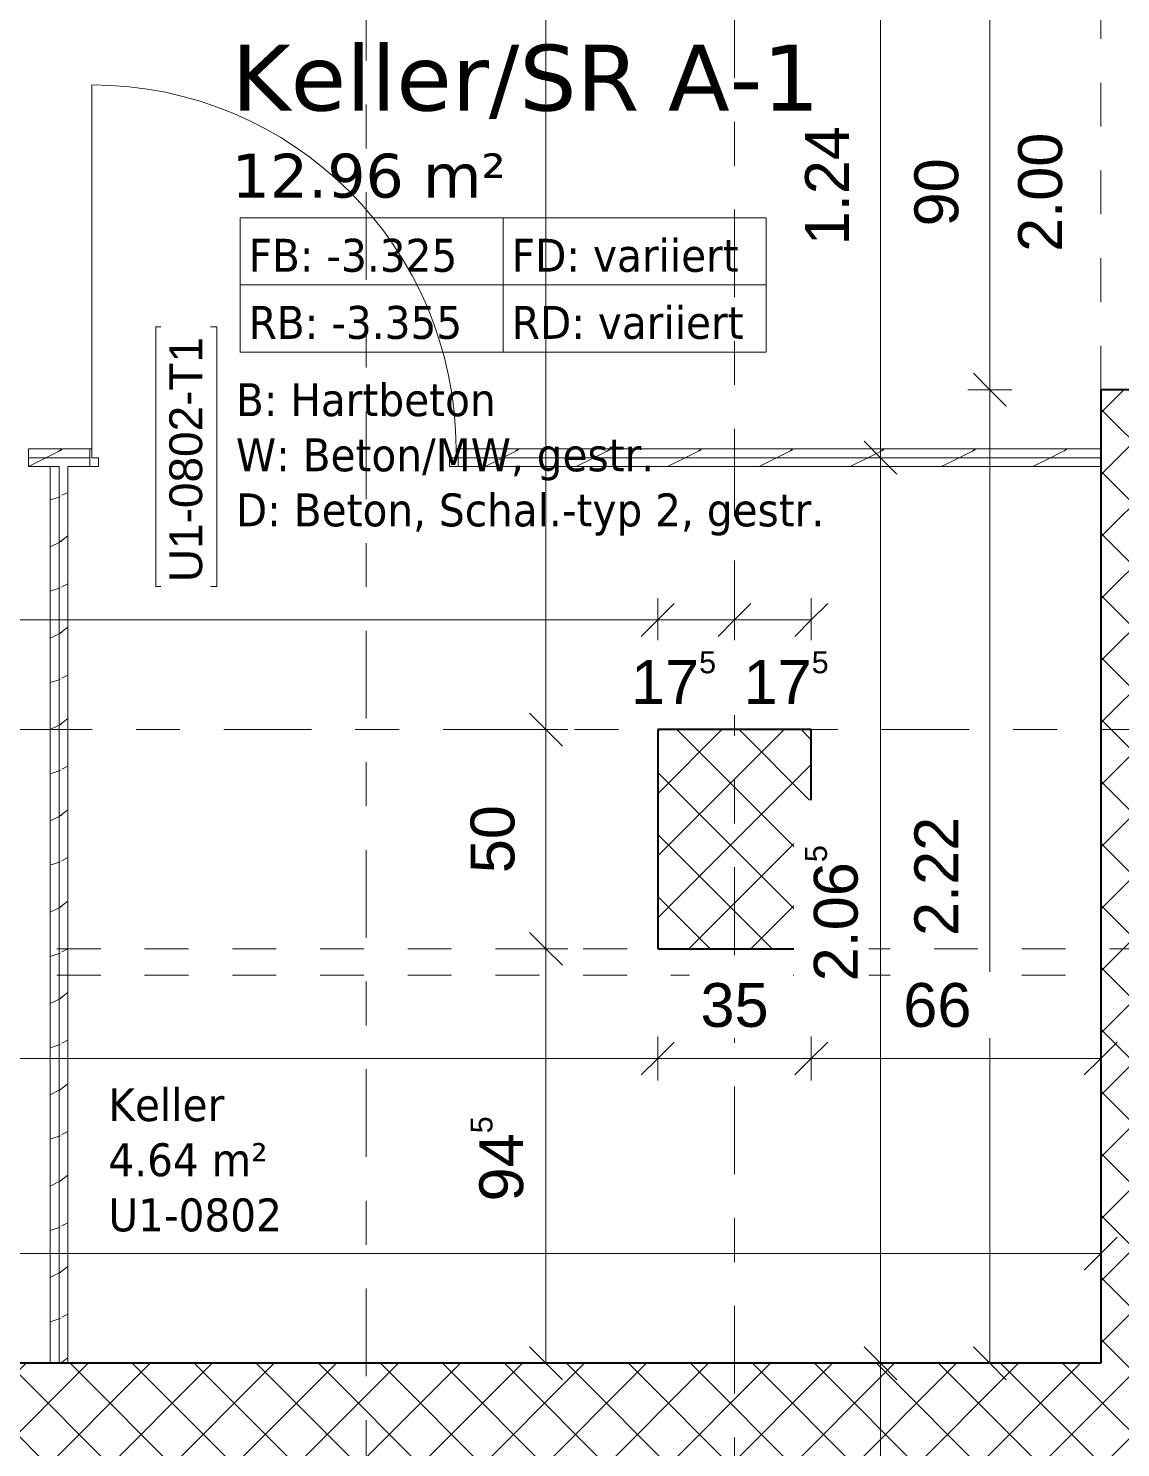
# Model space of a CAD drawing. Header units: metres. Extents: x -35.6 to 33, y -4 to 38.1.
# Drawn here: x -28.188 to -25.698, y 21.819 to 25.056 of the extents above; entities that cross this region are included whole.
import ezdxf

# ---------------------------------------------------------------- set-up
doc = ezdxf.new("R2010")
doc.units = ezdxf.units.M
for name, pattern in [('_Rasterlinie_', [0.375, 0.2, -0.05, 0.075, -0.05]), ('Strich Punkt fein', [0.2, 0.1, -0.05, 0, -0.05]), ('Strichpunkt - Fein', [0.2, 0.1, -0.05, 0, -0.05])]:
    doc.linetypes.add(name, pattern=pattern)
for name, color, linetype, lineweight in [('A-____-____-DIMS', 7, 'Continuous', 5), ('A-____-____-DIMS-50', 7, 'Continuous', 5), ('A-AREA-____-IDEN', 7, 'Continuous', 5), ('A-DOOR-____-IDEN', 7, 'Continuous', 5), ('A-DOOR-____-OTLN', 7, 'Continuous', 9), ('A-DOOR-FRAM-MCUT', 7, 'Continuous', 9), ('A-DOOR-OPNG-OTLN', 7, 'Continuous', 9), ('A-FLOR-____-OVHD', 7, 'Strichpunkt - Fein', 9), ('A-WALL-____-MCUT', 7, 'Continuous', 35), ('A-WALL-____-PATT', 7, 'Continuous', 35), ('A-WALL-FNSH-MCUT', 7, 'Continuous', 35), ('S-COLS-____-MCUT', 7, 'Continuous', 35), ('S-COLS-____-OTLN', 7, 'Continuous', 9), ('S-GRID-____-OTLN', 7, 'Continuous', 5)]:
    doc.layers.add(name, color=color, linetype=linetype, lineweight=lineweight)
doc.styles.add('Arial', font='arial.ttf', dxfattribs={"height": 0.1})
doc.styles.add('Arial_1', font='arial.ttf', dxfattribs={"height": 0.075})
doc.styles.add('Verdana_2', font='verdana.ttf', dxfattribs={"height": 0.1})
doc.styles.add('Verdana_3', font='verdana.ttf', dxfattribs={"width": 0.9, "height": 0.075})
doc.styles.add('Verdana_4', font='verdana.ttf', dxfattribs={"height": 0.15})
doc.dimstyles.new('Arial_2_00mm_fein', dxfattribs={"dimscale": 0.3048, "dimtxt": 0.102026, "dimasz": 0.246063, "dimexe": 0.164042, "dimexo": 0.0625, "dimgap": 0.123031, "dimtad": 1, "dimdec": 1, "dimlfac": 100, "dimrnd": 0.5, "dimdsep": 46, "dimtxsty": 'Arial', "dimblk1": 'OBLIQUE', "dimblk2": 'OBLIQUE', "dimsah": 1, "dimcen": 0.09, "dimazin": 0, "dimtfac": 1, "dimtdec": 4, "dimtix": 1, "dimtmove": 0, "dimatfit": 3, "dimfxl": 0.164042, "dimfxlon": 1, "dimtvp": 1, "dimtfill": 1, "dimtolj": 1, "dimtzin": 0, "dimarcsym": 2})
doc.dimstyles.new('Arial_2_00mm_fein_2', dxfattribs={"dimscale": 0.3048, "dimtxt": 0.102026, "dimasz": 0.246063, "dimexe": 0.164042, "dimexo": 0.0625, "dimgap": 0.123031, "dimtad": 1, "dimrnd": 0.005, "dimzin": 0, "dimdsep": 46, "dimtxsty": 'Arial', "dimblk1": 'OBLIQUE', "dimblk2": 'OBLIQUE', "dimsah": 1, "dimcen": 0.09, "dimazin": 0, "dimtfac": 1, "dimtdec": 4, "dimtix": 1, "dimtmove": 0, "dimatfit": 3, "dimfxl": 0.164042, "dimfxlon": 1, "dimtvp": 1, "dimtfill": 1, "dimtolj": 1, "dimtzin": 0, "dimarcsym": 2})
doc.dimstyles.new('SUB_Rohbau_fein', dxfattribs={"dimscale": 0.3048, "dimtxt": 0.102026, "dimasz": 0.246063, "dimexe": 0.164042, "dimexo": 0.0625, "dimgap": 0.123031, "dimtad": 1, "dimdec": 1, "dimlfac": 100, "dimrnd": 0.5, "dimdsep": 46, "dimtxsty": 'Arial', "dimblk1": 'OBLIQUE', "dimblk2": 'OBLIQUE', "dimsah": 1, "dimcen": 0.09, "dimazin": 0, "dimtfac": 1, "dimtdec": 4, "dimtix": 1, "dimtmove": 0, "dimatfit": 3, "dimfxl": 0.164042, "dimfxlon": 1, "dimtvp": 1, "dimtfill": 1, "dimtolj": 1, "dimtzin": 0, "dimarcsym": 2})
doc.dimstyles.new('SUB_Rohbau_fein_1', dxfattribs={"dimscale": 0.3048, "dimtxt": 0.102026, "dimasz": 0.246063, "dimexe": 0.164042, "dimexo": 0.0625, "dimgap": 0.123031, "dimtad": 1, "dimrnd": 0.005, "dimzin": 0, "dimdsep": 46, "dimtxsty": 'Arial', "dimblk1": 'OBLIQUE', "dimblk2": 'OBLIQUE', "dimsah": 1, "dimcen": 0.09, "dimazin": 0, "dimtfac": 1, "dimtdec": 4, "dimtix": 1, "dimtmove": 0, "dimatfit": 3, "dimfxl": 0.164042, "dimfxlon": 1, "dimtvp": 1, "dimtfill": 1, "dimtolj": 1, "dimtzin": 0, "dimarcsym": 2})
doc.dimstyles.new('SUB_Rohbau_fein_2', dxfattribs={"dimscale": 0.3048, "dimtxt": 0.102026, "dimasz": 0.246063, "dimexe": 0.164042, "dimexo": 0.0625, "dimgap": 0.123031, "dimtad": 1, "dimrnd": 0.005, "dimzin": 0, "dimdsep": 46, "dimtxsty": 'Arial', "dimblk1": 'OBLIQUE', "dimblk2": 'OBLIQUE', "dimsah": 1, "dimcen": 0.09, "dimazin": 0, "dimtfac": 1, "dimtdec": 4, "dimtix": 1, "dimtmove": 2, "dimatfit": 3, "dimfxl": 0.164042, "dimfxlon": 1, "dimtvp": 1, "dimtfill": 1, "dimtolj": 1, "dimtzin": 0, "dimarcsym": 2})
doc.dimstyles.new('SUB_Rohbau_fein_3', dxfattribs={"dimscale": 0.3048, "dimtxt": 0.102026, "dimasz": 0.246063, "dimexe": 0.164042, "dimexo": 0.0625, "dimgap": 0.123031, "dimtad": 1, "dimdec": 1, "dimlfac": 100, "dimrnd": 0.5, "dimdsep": 46, "dimtxsty": 'Arial', "dimblk1": 'OBLIQUE', "dimblk2": 'OBLIQUE', "dimsah": 1, "dimcen": 0.09, "dimazin": 0, "dimtfac": 1, "dimtdec": 4, "dimtix": 1, "dimtmove": 2, "dimatfit": 3, "dimfxl": 0.164042, "dimfxlon": 1, "dimtvp": 1, "dimtfill": 1, "dimtolj": 1, "dimtzin": 0, "dimarcsym": 2})
doc.dimstyles.new('SUB_Rohbau_fein_7', dxfattribs={"dimscale": 0.3048, "dimtxt": 0.102026, "dimasz": 0.246063, "dimexe": 0.164042, "dimexo": 0.0625, "dimgap": 0.123031, "dimtad": 1, "dimrnd": 0.005, "dimzin": 0, "dimdsep": 46, "dimtxsty": 'Arial', "dimblk1": 'OBLIQUE', "dimblk2": 'OBLIQUE', "dimsah": 1, "dimcen": 0.09, "dimazin": 0, "dimtfac": 1, "dimtdec": 4, "dimtix": 1, "dimtmove": 0, "dimatfit": 3, "dimfxl": 0.164042, "dimfxlon": 1, "dimtvp": 1, "dimtfill": 1, "dimtolj": 1, "dimtzin": 0, "dimarcsym": 2})
pattern_1 = [(45, (0, 0), (-0.07071068, 0.07071068), []), (135, (0, 0), (-0.07071068, -0.07071068), [])]
pattern_2 = [(216.87, (0.0833, 0.20825), (0.624749256, 0.416501116), [0.10412, -0.93712]), (206.565, (0.20825, 0.14578), (-0.20825414, -0.2082493), [0.23283, -0.23283]), (198.435, (0.20825, 0.04165), (-0.41650024, -0.20824584), [0.13171, -0.52684])]

# ---------------------------------------------------------------- blocks, each defined once
blk = doc.blocks.new('TU DF 1 - Rahmenstock - stumpf einschlagend - 800x1900 Kellerabteil-41621821--01_UG_OK_FFB_AF_ro')
at = {"layer": 'A-DOOR-FRAM-MCUT', "color": 253, "true_color": 0x999999}
for p, q in [((-0.42, 0.02), (-0.4, 0.02)), ((-0.42, -0.02), (-0.42, 0.02)), ((-0.4, 0.02), (-0.4, 0)), ((0.4, 0.02), (0.42, 0.02)), ((0.4, 0), (0.4, 0.02)), ((0.42, 0.02), (0.42, -0.02)), ((-0.415, -0.02), (-0.42, -0.02)), ((-0.415, 0), (-0.415, -0.02)), ((-0.4, 0), (-0.415, 0)), ((0.415, 0), (0.4, 0)), ((0.415, -0.02), (0.415, 0)), ((0.42, -0.02), (0.415, -0.02))]:
    blk.add_line(p, q, dxfattribs=at)
at = {"layer": 'A-DOOR-OPNG-OTLN', "color": 253, "true_color": 0x999999}
blk.add_line((0.415, -0.02), (0.415, -0.85), dxfattribs=at)
blk.add_arc((0.415, -0.02), 0.83, 180, 270, dxfattribs=at)
blk = doc.blocks.new('StA_TU_HBR_1HDF - n_B_90x200-42359772--01_UG_OK_FFB_AF_ro')
at = {"layer": 'A-DOOR-____-OTLN'}
for p, q in [((0.463, 0.197), (-0.463, 0.197)), ((-0.463, 0.197), (-0.463, 0.147)), ((0.463, 0.147), (0.463, 0.197)), ((-0.463, 0.147), (0.463, 0.147))]:
    blk.add_line(p, q, dxfattribs=at)
at = {"layer": 'A-DOOR-____-OTLN', "linetype": 'Strich Punkt fein'}
for p, q in [((-0.45, 0.125), (0.45, 0.125)), ((0.45, -0.125), (-0.45, -0.125))]:
    blk.add_line(p, q, dxfattribs=at)
at = {"layer": 'A-DOOR-FRAM-MCUT'}
for p, q in [((-0.47, 0.197), (-0.545, 0.197)), ((-0.545, 0.197), (-0.545, 0.125)), ((-0.47, 0.14), (-0.47, 0.197)), ((0.545, 0.197), (0.47, 0.197)), ((0.47, 0.197), (0.47, 0.14)), ((0.545, 0.125), (0.545, 0.197)), ((-0.45, 0.14), (-0.47, 0.14)), ((-0.45, 0.125), (-0.45, 0.14)), ((0.47, 0.14), (0.45, 0.14)), ((0.45, 0.14), (0.45, 0.125)), ((-0.545, 0.125), (-0.45, 0.125)), ((0.45, 0.125), (0.545, 0.125))]:
    blk.add_line(p, q, dxfattribs=at)
at = {"layer": 'A-DOOR-OPNG-OTLN'}
blk.add_line((-0.463, 1.123), (-0.463, 0.197), dxfattribs=at)
blk.add_arc((-0.463, 0.197), 0.926, 360, 90, dxfattribs=at)
blk = doc.blocks.new('Beschriftung_Räume-SUB - OK_varriert-31033571--01_UG_OK_FFB_AF_ro')
at = {"layer": 'A-AREA-____-IDEN'}
for p, q in [((0, -0.01263), (0.024, -0.01263)), ((0, -0.018752), (0, -0.01263)), ((0.012, -0.01263), (0.012, -0.018752)), ((0.024, -0.01263), (0.024, -0.018752)), ((0, -0.015691), (0.024, -0.015691)), ((0.024, -0.018752), (0, -0.018752))]:
    blk.add_line(p, q, dxfattribs=at)
blk = doc.blocks.new('DIMBLOCK47--01_UG_OK_FFB_AF_ro')
at = {"layer": 'A-____-____-DIMS-50'}
for p, q in [((-27.0079, 22.9566), (-27.0454, 22.9941)), ((-27.0079, 22.9566), (-27.0579, 22.9566)), ((-27.0079, 22.0116), (-27.0079, 22.9566)), ((-27.0079, 22.9566), (-26.9704, 22.9191)), ((-27.0079, 22.9566), (-26.9579, 22.9566)), ((-27.0079, 22.0116), (-27.0454, 22.0491)), ((-27.0079, 22.0116), (-27.0579, 22.0116)), ((-27.0079, 22.0116), (-26.9704, 21.9741)), ((-27.0079, 22.0116), (-26.9579, 22.0116))]:
    blk.add_line(p, q, dxfattribs=at)
at = {"layer": 'A-____-____-DIMS-50', "color": 0, "insert": (-27.1799, 22.3805), "char_height": 0.1, "width": 0.248525, "attachment_point": 1, "rotation": 90, "line_spacing_factor": 0.941778, "style": 'Arial', "bg_fill": 3, "box_fill_scale": 1.25, "bg_fill_color": 256, "bg_fill_true_color": 13158600, "bg_fill_transparency": 0}
blk.add_mtext('94\\A2\\H0.5x;\\S5^  ;\\H2x;', dxfattribs=at)
blk = doc.blocks.new('_Oblique')
at = {"color": 0, "linetype": 'ByBlock', "lineweight": -2}
blk.add_line((-0.5, -0.5), (0.5, 0.5), dxfattribs=at)
blk = doc.blocks.new('DIMBLOCK48--01_UG_OK_FFB_AF_ro')
at = {"layer": 'A-____-____-DIMS-50'}
for p, q in [((-27.0079, 23.4566), (-27.0454, 23.4941)), ((-27.0079, 23.4566), (-27.0579, 23.4566)), ((-27.0079, 22.9566), (-27.0079, 23.4566)), ((-27.0079, 23.4566), (-26.9704, 23.4191)), ((-27.0079, 23.4566), (-26.9579, 23.4566)), ((-27.0079, 22.9566), (-27.0454, 22.9941)), ((-27.0079, 22.9566), (-27.0579, 22.9566)), ((-27.0079, 22.9566), (-26.9704, 22.9191)), ((-27.0079, 22.9566), (-26.9579, 22.9566))]:
    blk.add_line(p, q, dxfattribs=at)
at = {"layer": 'A-____-____-DIMS-50', "color": 0, "insert": (-27.1799, 23.129), "char_height": 0.1, "width": 0.186088, "attachment_point": 1, "rotation": 90, "line_spacing_factor": 0.941778, "style": 'Arial', "bg_fill": 3, "box_fill_scale": 1.25, "bg_fill_color": 256, "bg_fill_true_color": 13158600, "bg_fill_transparency": 0}
blk.add_mtext('50', dxfattribs=at)
blk = doc.blocks.new('DIMBLOCK49--01_UG_OK_FFB_AF_ro')
at = {"layer": 'A-____-____-DIMS-50'}
for p, q in [((-27.0079, 28.9016), (-27.0454, 28.9391)), ((-27.0079, 28.9016), (-27.0579, 28.9016)), ((-27.0079, 23.4566), (-27.0079, 28.9016)), ((-27.0079, 28.9016), (-26.9704, 28.8641)), ((-27.0079, 28.9016), (-26.9579, 28.9016)), ((-27.0079, 23.4566), (-27.0454, 23.4941)), ((-27.0079, 23.4566), (-27.0579, 23.4566)), ((-27.0079, 23.4566), (-26.9704, 23.4191)), ((-27.0079, 23.4566), (-26.9579, 23.4566))]:
    blk.add_line(p, q, dxfattribs=at)
at = {"layer": 'A-____-____-DIMS-50', "color": 0, "insert": (-27.1799, 26.0174), "char_height": 0.1, "width": 0.388091, "attachment_point": 1, "rotation": 90, "line_spacing_factor": 0.941778, "style": 'Arial', "bg_fill": 3, "box_fill_scale": 1.25, "bg_fill_color": 256, "bg_fill_true_color": 13158600, "bg_fill_transparency": 0}
blk.add_mtext('5.44\\A2\\H0.5x;\\S5^  ;\\H2x;', dxfattribs=at)
blk = doc.blocks.new('DIMBLOCK54--01_UG_OK_FFB_AF_ro')
at = {"layer": 'A-____-____-DIMS-50'}
for p, q in [((-25.9959, 25.1316), (-26.0334, 25.1691)), ((-25.9959, 25.1316), (-26.0459, 25.1316)), ((-25.9959, 25.1316), (-25.9959, 24.2316)), ((-25.9959, 25.1316), (-25.9584, 25.0941)), ((-25.9959, 25.1316), (-25.9459, 25.1316)), ((-25.9959, 24.2316), (-26.0334, 24.2691)), ((-25.9959, 24.2316), (-26.0459, 24.2316)), ((-25.9959, 24.2316), (-25.9584, 24.1941)), ((-25.9959, 24.2316), (-25.9459, 24.2316))]:
    blk.add_line(p, q, dxfattribs=at)
at = {"layer": 'A-____-____-DIMS-50', "color": 0, "char_height": 0.1, "attachment_point": 1, "rotation": 90, "line_spacing_factor": 0.941778, "style": 'Arial', "bg_fill": 3, "box_fill_scale": 1.25, "bg_fill_color": 256, "bg_fill_true_color": 13158600, "bg_fill_transparency": 0}
for s, insert, width in [('2.00', (-25.9313, 24.5459), 0.325653), ('90', (-26.1679, 24.604), 0.186088)]:
    blk.add_mtext(s, dxfattribs=dict(at, insert=insert, width=width))
blk = doc.blocks.new('DIMBLOCK55--01_UG_OK_FFB_AF_ro')
at = {"layer": 'A-____-____-DIMS-50'}
for p, q in [((-25.9959, 24.2316), (-26.0334, 24.2691)), ((-25.9959, 24.2316), (-26.0459, 24.2316)), ((-25.9959, 24.2316), (-25.9959, 22.0116)), ((-25.9959, 24.2316), (-25.9584, 24.1941)), ((-25.9959, 24.2316), (-25.9459, 24.2316)), ((-25.9959, 22.0116), (-26.0334, 22.0491)), ((-25.9959, 22.0116), (-26.0459, 22.0116)), ((-25.9959, 22.0116), (-25.9584, 21.9741)), ((-25.9959, 22.0116), (-25.9459, 22.0116))]:
    blk.add_line(p, q, dxfattribs=at)
at = {"layer": 'A-____-____-DIMS-50', "color": 0, "insert": (-26.1679, 22.9859), "char_height": 0.1, "width": 0.325653, "attachment_point": 1, "rotation": 90, "line_spacing_factor": 0.941778, "style": 'Arial', "bg_fill": 3, "box_fill_scale": 1.25, "bg_fill_color": 256, "bg_fill_true_color": 13158600, "bg_fill_transparency": 0}
blk.add_mtext('2.22', dxfattribs=at)
blk = doc.blocks.new('DIMBLOCK58--01_UG_OK_FFB_AF_ro')
at = {"layer": 'A-____-____-DIMS-50'}
for p, q in [((-30.923, 22.7066), (-30.923, 22.7566)), ((-26.753, 22.7066), (-26.753, 22.7566)), ((-30.923, 22.7066), (-30.8855, 22.7441)), ((-26.753, 22.7066), (-26.7155, 22.7441)), ((-30.923, 22.7066), (-30.9605, 22.6691)), ((-30.923, 22.7066), (-26.753, 22.7066)), ((-30.923, 22.7066), (-30.923, 22.6566)), ((-26.753, 22.7066), (-26.7905, 22.6691)), ((-26.753, 22.7066), (-26.753, 22.6566))]:
    blk.add_line(p, q, dxfattribs=at)
at = {"layer": 'A-____-____-DIMS-50', "color": 0, "insert": (-29.1704, 22.8786), "char_height": 0.1, "width": 0.325653, "attachment_point": 1, "line_spacing_factor": 0.941778, "style": 'Arial', "bg_fill": 3, "box_fill_scale": 1.25, "bg_fill_color": 256, "bg_fill_true_color": 13158600, "bg_fill_transparency": 0}
blk.add_mtext('4.17', dxfattribs=at)
blk = doc.blocks.new('DIMBLOCK59--01_UG_OK_FFB_AF_ro')
at = {"layer": 'A-____-____-DIMS-50'}
for p, q in [((-26.753, 22.7066), (-26.753, 22.7566)), ((-26.403, 22.7066), (-26.403, 22.7566)), ((-26.753, 22.7066), (-26.7155, 22.7441)), ((-26.403, 22.7066), (-26.3655, 22.7441)), ((-26.753, 22.7066), (-26.7905, 22.6691)), ((-26.753, 22.7066), (-26.403, 22.7066)), ((-26.753, 22.7066), (-26.753, 22.6566)), ((-26.403, 22.7066), (-26.4405, 22.6691)), ((-26.403, 22.7066), (-26.403, 22.6566))]:
    blk.add_line(p, q, dxfattribs=at)
at = {"layer": 'A-____-____-DIMS-50', "color": 0, "insert": (-26.6556, 22.8786), "char_height": 0.1, "width": 0.186088, "attachment_point": 1, "line_spacing_factor": 0.941778, "style": 'Arial', "bg_fill": 3, "box_fill_scale": 1.25, "bg_fill_color": 256, "bg_fill_true_color": 13158600, "bg_fill_transparency": 0}
blk.add_mtext('35', dxfattribs=at)
blk = doc.blocks.new('DIMBLOCK60--01_UG_OK_FFB_AF_ro')
at = {"layer": 'A-____-____-DIMS-50'}
for p, q in [((-26.403, 22.7066), (-26.403, 22.7566)), ((-25.743, 22.7066), (-25.743, 22.7566)), ((-26.403, 22.7066), (-26.3655, 22.7441)), ((-25.743, 22.7066), (-25.7055, 22.7441)), ((-26.403, 22.7066), (-26.4405, 22.6691)), ((-26.403, 22.7066), (-25.743, 22.7066)), ((-26.403, 22.7066), (-26.403, 22.6566)), ((-25.743, 22.7066), (-25.7805, 22.6691)), ((-25.743, 22.7066), (-25.743, 22.6566))]:
    blk.add_line(p, q, dxfattribs=at)
at = {"layer": 'A-____-____-DIMS-50', "color": 0, "insert": (-26.1932, 22.8786), "char_height": 0.1, "width": 0.186088, "attachment_point": 1, "line_spacing_factor": 0.941778, "style": 'Arial', "bg_fill": 3, "box_fill_scale": 1.25, "bg_fill_color": 256, "bg_fill_true_color": 13158600, "bg_fill_transparency": 0}
blk.add_mtext('66', dxfattribs=at)
blk = doc.blocks.new('DIMBLOCK61--01_UG_OK_FFB_AF_ro')
at = {"layer": 'A-____-____-DIMS-50'}
for p, q in [((-32.408, 22.2616), (-32.408, 22.3116)), ((-32.408, 22.2616), (-32.3705, 22.2991)), ((-25.743, 22.2616), (-25.743, 22.3116)), ((-25.743, 22.2616), (-25.7055, 22.2991)), ((-32.408, 22.2616), (-32.4455, 22.2241)), ((-32.408, 22.2616), (-25.743, 22.2616)), ((-32.408, 22.2616), (-32.408, 22.2116)), ((-25.743, 22.2616), (-25.7805, 22.2241)), ((-25.743, 22.2616), (-25.743, 22.2116))]:
    blk.add_line(p, q, dxfattribs=at)
at = {"layer": 'A-____-____-DIMS-50', "color": 0, "insert": (-29.2372, 22.4336), "char_height": 0.1, "width": 0.388091, "attachment_point": 1, "line_spacing_factor": 0.941778, "style": 'Arial', "bg_fill": 3, "box_fill_scale": 1.25, "bg_fill_color": 256, "bg_fill_true_color": 13158600, "bg_fill_transparency": 0}
blk.add_mtext('6.66\\A2\\H0.5x;\\S5^  ;\\H2x;', dxfattribs=at)
blk = doc.blocks.new('DIMBLOCK1111--01_UG_OK_FFB_AF_ro')
at = {"layer": 'A-____-____-DIMS-50'}
for p, q in [((-26.2451, 25.3166), (-26.2826, 25.3541)), ((-26.2451, 25.3166), (-26.2951, 25.3166)), ((-26.2451, 25.3166), (-26.2451, 24.0766)), ((-26.2451, 25.3166), (-26.2076, 25.2791)), ((-26.2451, 25.3166), (-26.1951, 25.3166)), ((-26.2451, 24.0766), (-26.2826, 24.1141)), ((-26.2451, 24.0766), (-26.2951, 24.0766)), ((-26.2451, 24.0766), (-26.2076, 24.0391)), ((-26.2451, 24.0766), (-26.1951, 24.0766))]:
    blk.add_line(p, q, dxfattribs=at)
at = {"layer": 'A-____-____-DIMS-50', "color": 0, "insert": (-26.4172, 24.5609), "char_height": 0.1, "width": 0.325653, "attachment_point": 1, "rotation": 90, "line_spacing_factor": 0.941778, "style": 'Arial', "bg_fill": 3, "box_fill_scale": 1.25, "bg_fill_color": 256, "bg_fill_true_color": 13158600, "bg_fill_transparency": 0}
blk.add_mtext('1.24', dxfattribs=at)
blk = doc.blocks.new('DIMBLOCK1112--01_UG_OK_FFB_AF_ro')
at = {"layer": 'A-____-____-DIMS-50'}
for p, q in [((-26.2451, 24.0766), (-26.2826, 24.1141)), ((-26.2451, 24.0766), (-26.2951, 24.0766)), ((-26.2451, 24.0766), (-26.2451, 22.0116)), ((-26.2451, 24.0766), (-26.2076, 24.0391)), ((-26.2451, 24.0766), (-26.1951, 24.0766)), ((-26.2451, 22.0116), (-26.2826, 22.0491)), ((-26.2451, 22.0116), (-26.2951, 22.0116)), ((-26.2451, 22.0116), (-26.2076, 21.9741)), ((-26.2451, 22.0116), (-26.1951, 22.0116))]:
    blk.add_line(p, q, dxfattribs=at)
at = {"layer": 'A-____-____-DIMS-50', "color": 0, "insert": (-26.4172, 22.8824), "char_height": 0.1, "width": 0.388091, "attachment_point": 1, "rotation": 90, "line_spacing_factor": 0.941778, "style": 'Arial', "bg_fill": 3, "box_fill_scale": 1.25, "bg_fill_color": 256, "bg_fill_true_color": 13158600, "bg_fill_transparency": 0}
blk.add_mtext('2.06\\A2\\H0.5x;\\S5^  ;\\H2x;', dxfattribs=at)
blk = doc.blocks.new('DIMBLOCK1113--01_UG_OK_FFB_AF_ro')
at = {"layer": 'A-____-____-DIMS-50'}
for p, q in [((-26.2451, 22.0116), (-26.2826, 22.0491)), ((-26.2451, 22.0116), (-26.2951, 22.0116)), ((-26.2451, 22.0116), (-26.2451, 19.6916)), ((-26.2451, 22.0116), (-26.2076, 21.9741)), ((-26.2451, 22.0116), (-26.1951, 22.0116)), ((-26.2451, 19.6916), (-26.2826, 19.7291)), ((-26.2451, 19.6916), (-26.2951, 19.6916)), ((-26.2451, 19.6916), (-26.2076, 19.6541)), ((-26.2451, 19.6916), (-26.1951, 19.6916))]:
    blk.add_line(p, q, dxfattribs=at)
at = {"layer": 'A-____-____-DIMS-50', "color": 0, "insert": (-26.4172, 20.7718), "char_height": 0.1, "width": 0.325653, "attachment_point": 1, "rotation": 90, "line_spacing_factor": 0.941778, "style": 'Arial', "bg_fill": 3, "box_fill_scale": 1.25, "bg_fill_color": 256, "bg_fill_true_color": 13158600, "bg_fill_transparency": 0}
blk.add_mtext('2.32', dxfattribs=at)
blk = doc.blocks.new('DIMBLOCK1253--01_UG_OK_FFB_AF_ro')
at = {"layer": 'A-____-____-DIMS-50'}
for p, q in [((-30.923, 23.7066), (-30.923, 23.7566)), ((-26.753, 23.7066), (-26.753, 23.7566)), ((-30.923, 23.7066), (-30.8855, 23.7441)), ((-26.753, 23.7066), (-26.7155, 23.7441)), ((-30.923, 23.7066), (-30.9605, 23.6691)), ((-30.923, 23.7066), (-26.753, 23.7066)), ((-30.923, 23.7066), (-30.923, 23.6566)), ((-26.753, 23.7066), (-26.7905, 23.6691)), ((-26.753, 23.7066), (-26.753, 23.6566))]:
    blk.add_line(p, q, dxfattribs=at)
at = {"layer": 'A-____-____-DIMS-50', "color": 0, "insert": (-28.9737, 23.8786), "char_height": 0.1, "width": 0.325653, "attachment_point": 1, "line_spacing_factor": 0.941778, "style": 'Arial', "bg_fill": 3, "box_fill_scale": 1.25, "bg_fill_color": 256, "bg_fill_true_color": 13158600, "bg_fill_transparency": 0}
blk.add_mtext('4.17', dxfattribs=at)
blk = doc.blocks.new('DIMBLOCK1254--01_UG_OK_FFB_AF_ro')
at = {"layer": 'A-____-____-DIMS-50'}
for p, q in [((-26.753, 23.7066), (-26.753, 23.7566)), ((-26.578, 23.7066), (-26.578, 23.7566)), ((-26.753, 23.7066), (-26.7155, 23.7441)), ((-26.578, 23.7066), (-26.5405, 23.7441)), ((-26.753, 23.7066), (-26.7905, 23.6691)), ((-26.753, 23.7066), (-26.578, 23.7066)), ((-26.753, 23.7066), (-26.753, 23.6566)), ((-26.578, 23.7066), (-26.6155, 23.6691)), ((-26.578, 23.7066), (-26.578, 23.6566))]:
    blk.add_line(p, q, dxfattribs=at)
at = {"layer": 'A-____-____-DIMS-50', "color": 0, "insert": (-26.8141, 23.6351), "char_height": 0.1, "width": 0.248525, "attachment_point": 1, "line_spacing_factor": 0.941778, "style": 'Arial', "bg_fill": 3, "box_fill_scale": 1.25, "bg_fill_color": 256, "bg_fill_true_color": 13158600, "bg_fill_transparency": 0}
blk.add_mtext('17\\A2\\H0.5x;\\S5^  ;\\H2x;', dxfattribs=at)
blk = doc.blocks.new('DIMBLOCK1255--01_UG_OK_FFB_AF_ro')
at = {"layer": 'A-____-____-DIMS-50'}
for p, q in [((-26.578, 23.7066), (-26.578, 23.7566)), ((-26.403, 23.7066), (-26.403, 23.7566)), ((-26.578, 23.7066), (-26.5405, 23.7441)), ((-26.403, 23.7066), (-26.3655, 23.7441)), ((-26.578, 23.7066), (-26.6155, 23.6691)), ((-26.578, 23.7066), (-26.403, 23.7066)), ((-26.578, 23.7066), (-26.578, 23.6566)), ((-26.403, 23.7066), (-26.4405, 23.6691)), ((-26.403, 23.7066), (-26.403, 23.6566))]:
    blk.add_line(p, q, dxfattribs=at)
at = {"layer": 'A-____-____-DIMS-50', "color": 0, "insert": (-26.5575, 23.6351), "char_height": 0.1, "width": 0.248525, "attachment_point": 1, "line_spacing_factor": 0.941778, "style": 'Arial', "bg_fill": 3, "box_fill_scale": 1.25, "bg_fill_color": 256, "bg_fill_true_color": 13158600, "bg_fill_transparency": 0}
blk.add_mtext('17\\A2\\H0.5x;\\S5^  ;\\H2x;', dxfattribs=at)

msp = doc.modelspace()

# ---------------------------------------------------------------- hatches: boundary and pattern name
at = {"layer": 'A-WALL-____-PATT', "lineweight": 9}
h = msp.add_hatch(dxfattribs=at)
h.set_pattern_fill('FP_1', color=256, style=0, pattern_type=2)
h.set_pattern_definition(pattern_1)
h.paths.add_polyline_path([(-25.493, 21.7116), (-25.493, 24.2316), (-25.743, 24.2316), (-25.743, 21.7116)])
h.paths.add_polyline_path([(-25.743, 25.1316), (-25.493, 25.1316), (-25.493, 29.8016), (-25.743, 29.8016), (-25.743, 25.2573)])
at = {"layer": 'A-WALL-____-PATT', "lineweight": 9, "true_color": 0xc3b7ad}
h = msp.add_hatch(dxfattribs=at)
h.set_pattern_fill('FP_4', color=9, style=0, pattern_type=2)
h.set_pattern_definition(pattern_2)
h.paths.add_polyline_path([(-25.875, 24.0766), (-25.743, 24.0766), (-25.743, 24.0966), (-27.208, 24.0966), (-27.208, 24.0766), (-25.945, 24.0766)])
h.paths.add_polyline_path([(-28.118, 24.0766), (-28.048, 24.0766), (-28.048, 24.0966), (-28.188, 24.0966), (-28.188, 24.0766), (-28.138, 24.0766)])
h.paths.add_polyline_path([(-29.028, 24.0766), (-29.028, 24.0966), (-29.078, 24.0966), (-29.078, 24.0766)])
h = msp.add_hatch(dxfattribs=at)
h.set_pattern_fill('FP_4', color=9, style=0, pattern_type=2)
h.set_pattern_definition(pattern_2)
h.paths.add_polyline_path([(-28.048, 24.0566), (-28.048, 24.0766), (-28.188, 24.0766), (-28.188, 24.0566), (-28.098, 24.0566)])
h.paths.add_polyline_path([(-26.753, 24.0566), (-25.743, 24.0566), (-25.743, 24.0766), (-27.208, 24.0766), (-27.208, 24.0566)])
h.paths.add_polyline_path([(-29.028, 24.0566), (-29.028, 24.0766), (-29.078, 24.0766), (-29.078, 24.0566), (-29.0675, 24.0566)])
h = msp.add_hatch(dxfattribs=at)
h.set_pattern_fill('FP_4', color=9, style=0, pattern_type=2)
h.set_pattern_definition(pattern_2)
h.paths.add_polyline_path([(-28.138, 22.0116), (-28.118, 22.0116), (-28.118, 24.0566), (-28.138, 24.0566), (-28.138, 22.0224)])
h = msp.add_hatch(dxfattribs=at)
h.set_pattern_fill('FP_4', color=9, style=0, pattern_type=2)
h.set_pattern_definition(pattern_2)
h.paths.add_polyline_path([(-28.098, 22.0116), (-28.098, 24.0566), (-28.118, 24.0566), (-28.118, 22.0116)])
at = {"layer": 'A-WALL-____-PATT', "lineweight": 9}
h = msp.add_hatch(dxfattribs=at)
h.set_pattern_fill('FP_1', color=256, style=0, pattern_type=2)
h.set_pattern_definition(pattern_1)
h.paths.add_polyline_path([(-25.743, 21.7116), (-25.743, 22.0116), (-32.408, 22.0116), (-32.408, 21.7116), (-25.793, 21.7116)])
at = {"layer": 'S-COLS-____-OTLN'}
h = msp.add_hatch(dxfattribs=at)
h.set_pattern_fill('FP_1', color=256, style=0, pattern_type=2)
h.set_pattern_definition(pattern_1)
h.paths.add_polyline_path([(-26.753, 22.9566), (-26.403, 22.9566), (-26.403, 23.4566), (-26.753, 23.4566), (-26.753, 23.1566)])

# ---------------------------------------------------------------- linework, layer by layer
at = {"layer": 'A-FLOR-____-OVHD'}
for p, q in [((-30.923, 22.9566), (-3.803, 22.9566)), ((-30.923, 22.8966), (-25.743, 22.8966))]:
    msp.add_line(p, q, dxfattribs=at)
at = {"layer": 'A-WALL-____-MCUT'}
for p, q in [((-25.493, 24.2316), (-25.743, 24.2316)), ((-25.743, 24.2316), (-25.743, 22.0116)), ((-25.743, 22.0116), (-32.408, 22.0116))]:
    msp.add_line(p, q, dxfattribs=at)
at = {"layer": 'A-WALL-____-MCUT', "color": 253, "lineweight": 9, "true_color": 0x999999}
for p, q in [((-28.048, 24.0766), (-28.188, 24.0766)), ((-28.118, 24.0566), (-28.138, 24.0566)), ((-28.118, 22.0116), (-28.118, 24.0566)), ((-25.743, 24.0766), (-27.208, 24.0766))]:
    msp.add_line(p, q, dxfattribs=at)
at = {"layer": 'A-WALL-FNSH-MCUT', "color": 253, "lineweight": 9, "true_color": 0x999999}
for p, q in [((-28.048, 24.0966), (-28.188, 24.0966)), ((-28.188, 24.0966), (-28.188, 24.0566)), ((-28.048, 24.0566), (-28.048, 24.0966)), ((-25.743, 24.0966), (-27.208, 24.0966)), ((-27.208, 24.0966), (-27.208, 24.0566)), ((-28.188, 24.0566), (-28.138, 24.0566)), ((-28.138, 24.0566), (-28.138, 22.0116)), ((-28.098, 24.0566), (-28.048, 24.0566)), ((-28.098, 22.0116), (-28.098, 24.0566)), ((-27.208, 24.0566), (-25.743, 24.0566))]:
    msp.add_line(p, q, dxfattribs=at)
at = {"layer": 'S-COLS-____-MCUT'}
for p, q in [((-26.403, 23.4566), (-26.753, 23.4566)), ((-26.753, 23.4566), (-26.753, 22.9566)), ((-26.403, 22.9566), (-26.403, 23.4566)), ((-26.753, 22.9566), (-26.403, 22.9566))]:
    msp.add_line(p, q, dxfattribs=at)
at = {"layer": 'S-GRID-____-OTLN', "color": 8, "linetype": '_Rasterlinie_', "true_color": 0x808080}
for p, q in [((-26.578, 33.6425), (-26.578, 15.5711)), ((-27.418, -3.518), (-27.418, 26.6349)), ((-33.7426, 23.4566), (27.9515, 23.4566))]:
    msp.add_line(p, q, dxfattribs=at)

# ---------------------------------------------------------------- block references
at = {"layer": 'A-AREA-____-IDEN', "xscale": 49.99999999999998, "yscale": 49.99999999999998, "zscale": 49.99999999999998}
msp.add_blockref('Beschriftung_Räume-SUB - OK_varriert-31033571--01_UG_OK_FFB_AF_ro', (-27.7055, 25.2551), dxfattribs=at)
at = {"layer": 'A-DOOR-____-OTLN', "rotation": 269.9999999999988}
msp.add_blockref('StA_TU_HBR_1HDF - n_B_90x200-42359772--01_UG_OK_FFB_AF_ro', (-25.618, 24.6816), dxfattribs=at)
at = {"layer": 'A-DOOR-____-OTLN', "color": 253, "true_color": 0x999999, "rotation": 180}
msp.add_blockref('TU DF 1 - Rahmenstock - stumpf einschlagend - 800x1900 Kellerabteil-41621821--01_UG_OK_FFB_AF_ro', (-27.628, 24.0766), dxfattribs=at)

# ---------------------------------------------------------------- texts
at = {"layer": 'A-AREA-____-IDEN', "attachment_point": 1}
for s, insert, char_height, width, style in [('Keller/SR A-1', (-27.7251, 25.0183), 0.15, 1.675527, 'Verdana_4'), ('12.96 m²', (-27.7247, 24.7698), 0.1, 0.817721, 'Verdana_2'), ('FB: -3.325', (-27.6859, 24.5757), 0.075, 0.624114, 'Verdana_3'), ('FD: variiert', (-27.0859, 24.5757), 0.075, 0.667405, 'Verdana_3'), ('RB: -3.355', (-27.6859, 24.4226), 0.075, 0.638544, 'Verdana_3'), ('RD: variiert', (-27.0859, 24.4226), 0.075, 0.681835, 'Verdana_3'), ('B: Hartbeton', (-27.7148, 24.2464), 0.075, 0.753987, 'Verdana_3'), ('W: Beton/MW, gestr.', (-27.7148, 24.1207), 0.075, 1.237405, 'Verdana_3'), ('D: Beton, Schal.-typ 2, gestr.', (-27.7148, 23.9951), 0.075, 1.73886, 'Verdana_3')]:
    msp.add_mtext(s, dxfattribs=dict(at, insert=insert, char_height=char_height, width=width, style=style))
at = {"layer": 'A-AREA-____-IDEN', "color": 8, "true_color": 0x808080, "char_height": 0.075, "attachment_point": 1, "style": 'Verdana_3'}
for s, insert, width in [('Keller', (-28.0057, 22.6389), 0.331899), ('4.64 m²', (-28.0057, 22.5132), 0.472595), ('U1-0802', (-28.0057, 22.3875), 0.497848)]:
    msp.add_mtext(s, dxfattribs=dict(at, insert=insert, width=width))

# ---------------------------------------------------------------- dimensions: what is measured, and where the dimension line sits
at = {"layer": 'A-____-____-DIMS'}
dim = msp.add_linear_dim(base=(-25.9959, 24.2316), p1=(-25.9459, 25.1316), p2=(-25.9459, 24.2316), angle=90, text='<>\\X2.00', dimstyle='Arial_2_00mm_fein', override={"dimpost": '<>', "dimfxl": 0.9}, dxfattribs=at)
dim.commit()
dim.dimension.update_dxf_attribs({"geometry": 'DIMBLOCK54--01_UG_OK_FFB_AF_ro', "text_midpoint": (-25.9959, 24.6816)})

# ---------------------------------------------------------------- next in the draw order: dimensions: what is measured, and where the dimension line sits
dim = msp.add_linear_dim(base=(-25.9959, 22.0116), p1=(-25.9459, 24.2316), p2=(-25.9459, 22.0116), angle=90, dimstyle='Arial_2_00mm_fein_2', override={"dimpost": '<>', "dimfxl": 2.220004}, dxfattribs=at)
dim.commit()
dim.dimension.update_dxf_attribs({"geometry": 'DIMBLOCK55--01_UG_OK_FFB_AF_ro', "text_midpoint": (-26.0836, 23.1216)})
dim = msp.add_linear_dim(base=(-27.0079, 22.9566), p1=(-27.0579, 22.0116), p2=(-26.9579, 22.9566), angle=90, text='\\A1;94\\Q;{\\A1;{\\H0.5x;\\S5^ ;}}', dimstyle='SUB_Rohbau_fein', override={"dimpost": '<>', "dimfxl": 0.950281}, dxfattribs=at)
dim.commit()
dim.dimension.update_dxf_attribs({"geometry": 'DIMBLOCK47--01_UG_OK_FFB_AF_ro', "text_midpoint": (-27.0965, 22.4841)})

# ---------------------------------------------------------------- next in the draw order: dimensions: what is measured, and where the dimension line sits
for base, p1, p2, dimstyle, override, picture, middle in [((-26.2451, 24.0766), (-26.1951, 25.3166), (-26.1951, 24.0766), 'SUB_Rohbau_fein_7', {"dimpost": '<>', "dimfxl": 1.24}, 'DIMBLOCK1111--01_UG_OK_FFB_AF_ro', (-26.3328, 24.6966)), ((-27.0079, 23.4566), (-26.9579, 22.9566), (-26.9579, 23.4566), 'SUB_Rohbau_fein', {"dimpost": '<>', "dimfxl": 0.5}, 'DIMBLOCK48--01_UG_OK_FFB_AF_ro', (-27.0965, 23.2066))]:
    dim = msp.add_linear_dim(base=base, p1=p1, p2=p2, angle=90, dimstyle=dimstyle, override=override, dxfattribs=at)
    dim.commit()
    dim.dimension.update_dxf_attribs({"geometry": picture, "text_midpoint": middle})
dim = msp.add_linear_dim(base=(-25.743, 22.2616), p1=(-32.408, 22.3116), p2=(-25.743, 22.3116), text='\\A1;6.66\\Q;{\\A1;{\\H0.5x;\\S5^ ;}}', dimstyle='SUB_Rohbau_fein_1', override={"dimpost": '<>', "dimfxl": 6.665}, dxfattribs=at)
dim.commit()
dim.dimension.update_dxf_attribs({"geometry": 'DIMBLOCK61--01_UG_OK_FFB_AF_ro', "text_midpoint": (-29.0755, 22.3501)})

# ---------------------------------------------------------------- next in the draw order: dimensions: what is measured, and where the dimension line sits
dim = msp.add_linear_dim(base=(-27.0079, 28.9016), p1=(-26.9579, 23.4566), p2=(-26.9579, 28.9016), angle=90, text='\\A1;5.44\\Q;{\\A1;{\\H0.5x;\\S5^ ;}}', dimstyle='SUB_Rohbau_fein_1', override={"dimpost": '<>', "dimfxl": 5.444996}, dxfattribs=at)
dim.commit()
dim.dimension.update_dxf_attribs({"geometry": 'DIMBLOCK49--01_UG_OK_FFB_AF_ro', "text_midpoint": (-27.0963, 26.1791)})
dim = msp.add_linear_dim(base=(-26.753, 22.7066), p1=(-30.923, 22.7566), p2=(-26.753, 22.7566), dimstyle='SUB_Rohbau_fein_2', override={"dimpost": '<>', "dimfxl": 4.17}, dxfattribs=at)
dim.commit()
dim.dimension.update_dxf_attribs({"geometry": 'DIMBLOCK58--01_UG_OK_FFB_AF_ro', "text_midpoint": (-29.0075, 22.8119), "dimtype": 160})

# ---------------------------------------------------------------- next in the draw order: dimensions: what is measured, and where the dimension line sits
for base, p1, p2, dimstyle, override, picture, middle in [((-26.753, 23.7066), (-30.923, 23.6566), (-26.753, 23.6566), 'SUB_Rohbau_fein_7', {"dimpost": '<>', "dimfxl": 4.17}, 'DIMBLOCK1253--01_UG_OK_FFB_AF_ro', (-28.838, 23.7943)), ((-26.403, 22.7066), (-26.753, 22.7566), (-26.403, 22.7566), 'SUB_Rohbau_fein', {"dimpost": '<>', "dimfxl": 0.35}, 'DIMBLOCK59--01_UG_OK_FFB_AF_ro', (-26.578, 22.7952))]:
    dim = msp.add_linear_dim(base=base, p1=p1, p2=p2, dimstyle=dimstyle, override=override, dxfattribs=at)
    dim.commit()
    dim.dimension.update_dxf_attribs({"geometry": picture, "text_midpoint": middle})

# ---------------------------------------------------------------- next in the draw order: linework, layer by layer
at = {"layer": 'A-DOOR-____-IDEN', "flags": 128}
msp.add_lwpolyline([(-27.8976, 23.7829), (-27.8976, 24.3749), (-27.7586, 24.3749), (-27.7586, 23.7829)], close=True, dxfattribs=at)

# ---------------------------------------------------------------- next in the draw order: dimensions: what is measured, and where the dimension line sits
at = {"layer": 'A-____-____-DIMS'}
dim = msp.add_linear_dim(base=(-26.578, 23.7066), p1=(-26.753, 23.6566), p2=(-26.578, 23.7566), text='\\A1;17\\Q;{\\A1;{\\H0.5x;\\S5^ ;}}', dimstyle='SUB_Rohbau_fein_3', override={"dimpost": '<>', "dimfxl": 0.201556}, dxfattribs=at)
dim.commit()
dim.dimension.update_dxf_attribs({"geometry": 'DIMBLOCK1254--01_UG_OK_FFB_AF_ro', "text_midpoint": (-26.6898, 23.5685), "dimtype": 160})
dim = msp.add_linear_dim(base=(-25.743, 22.7066), p1=(-26.403, 22.7566), p2=(-25.743, 22.7566), dimstyle='SUB_Rohbau_fein_3', override={"dimpost": '<>', "dimfxl": 0.66}, dxfattribs=at)
dim.commit()
dim.dimension.update_dxf_attribs({"geometry": 'DIMBLOCK60--01_UG_OK_FFB_AF_ro', "text_midpoint": (-26.1002, 22.8119), "dimtype": 160})

# ---------------------------------------------------------------- next in the draw order: texts
at = {"layer": 'A-DOOR-____-IDEN', "insert": (-27.8667, 23.7929), "char_height": 0.075, "width": 0.689451, "attachment_point": 1, "rotation": 90, "style": 'Arial_1', "bg_fill": 3, "box_fill_scale": 1.25, "bg_fill_color": 256, "bg_fill_true_color": 13158600, "bg_fill_transparency": 0}
msp.add_mtext('U1-0802-T1', dxfattribs=at)

# ---------------------------------------------------------------- next in the draw order: dimensions: what is measured, and where the dimension line sits
at = {"layer": 'A-____-____-DIMS'}
dim = msp.add_linear_dim(base=(-26.2451, 22.0116), p1=(-26.1951, 24.0766), p2=(-26.1951, 22.0116), angle=90, text='\\A1;2.06\\Q;{\\A1;{\\H0.5x;\\S5^ ;}}', dimstyle='SUB_Rohbau_fein_7', override={"dimpost": '<>', "dimfxl": 2.065004}, dxfattribs=at)
dim.commit()
dim.dimension.update_dxf_attribs({"geometry": 'DIMBLOCK1112--01_UG_OK_FFB_AF_ro', "text_midpoint": (-26.3337, 23.0441)})

# ---------------------------------------------------------------- next in the draw order: dimensions: what is measured, and where the dimension line sits
dim = msp.add_linear_dim(base=(-26.403, 23.7066), p1=(-26.578, 23.7566), p2=(-26.403, 23.6566), text='\\A1;17\\Q;{\\A1;{\\H0.5x;\\S5^ ;}}', dimstyle='SUB_Rohbau_fein_3', override={"dimpost": '<>', "dimfxl": 0.201556}, dxfattribs=at)
dim.commit()
dim.dimension.update_dxf_attribs({"geometry": 'DIMBLOCK1255--01_UG_OK_FFB_AF_ro', "text_midpoint": (-26.4333, 23.5685), "dimtype": 160})
dim = msp.add_linear_dim(base=(-26.2451, 19.6916), p1=(-26.1951, 22.0116), p2=(-26.1951, 19.6916), angle=90, dimstyle='SUB_Rohbau_fein_2', override={"dimpost": '<>', "dimfxl": 2.32}, dxfattribs=at)
dim.commit()
dim.dimension.update_dxf_attribs({"geometry": 'DIMBLOCK1113--01_UG_OK_FFB_AF_ro', "text_midpoint": (-26.3505, 20.9346), "dimtype": 160, "text_rotation": 90})

doc.saveas('drawing.dxf')
